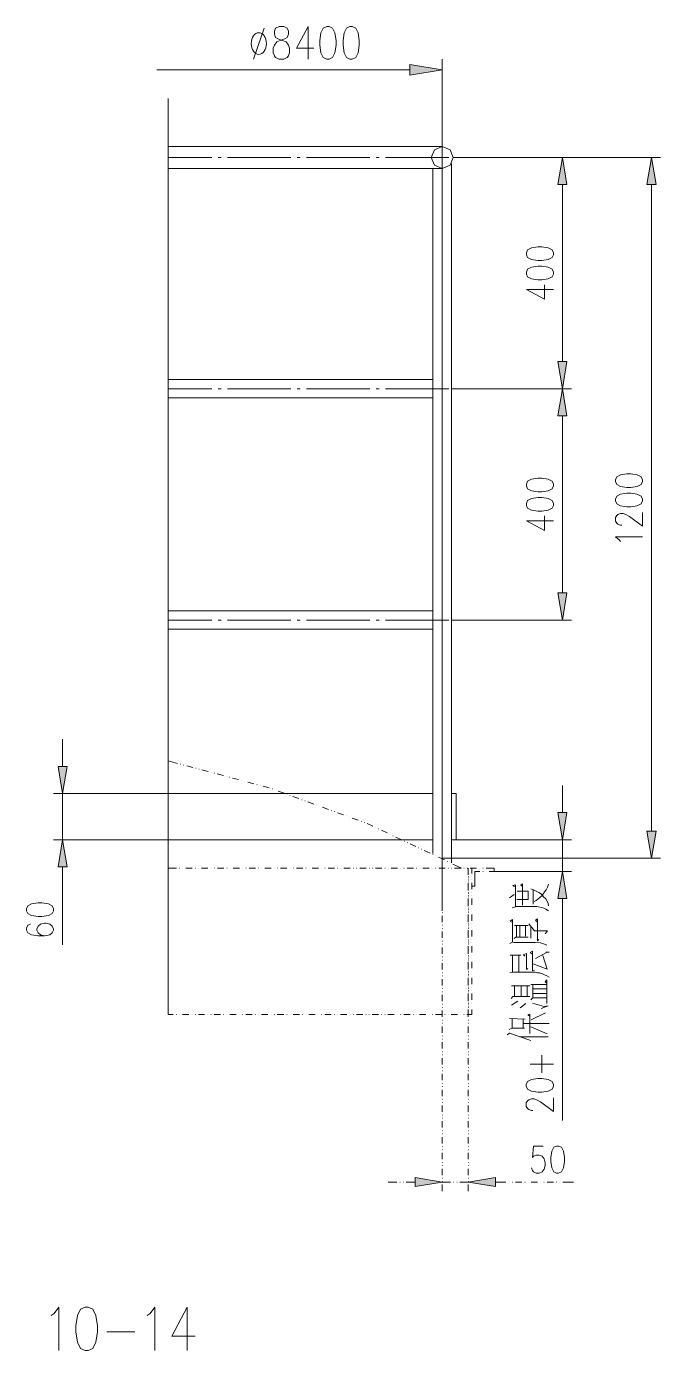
# Model space of a CAD drawing. Header units: millimetres. Extents: x 0 to 829, y 0 to 586.
# Drawn here: x 528.7 to 586.4, y 164.9 to 285.3 of the extents above; entities that cross this region are included whole.
import ezdxf

# ---------------------------------------------------------------- set-up
doc = ezdxf.new("R2010")
doc.units = ezdxf.units.MM

msp = doc.modelspace()

# ---------------------------------------------------------------- hatches: boundary and pattern name
h = msp.add_hatch(color=0)
h.dxf.hatch_style = 2
h.paths.add_polyline_path([(563.569556, 281.820056), (566.525833, 281.326167), (563.569556, 280.832278)])
h = msp.add_hatch(color=0)
h.dxf.hatch_style = 2
h.paths.add_polyline_path([(577.05625, 270.898056), (577.465472, 273.360444), (577.878222, 270.898056)])
h = msp.add_hatch(color=0)
h.dxf.hatch_style = 2
h.paths.add_polyline_path([(585.156028, 270.898056), (585.56525, 273.360444), (585.978, 270.898056)])
h = msp.add_hatch(color=0)
h.dxf.hatch_style = 2
h.paths.add_polyline_path([(577.05625, 254.79375), (577.465472, 252.327833), (577.878222, 254.79375)])
h = msp.add_hatch(color=0)
h.dxf.hatch_style = 2
h.paths.add_polyline_path([(577.05625, 249.865444), (577.465472, 252.327833), (577.878222, 249.865444)])
h = msp.add_hatch(color=0)
h.dxf.hatch_style = 2
h.paths.add_polyline_path([(577.05625, 233.761139), (577.465472, 231.295222), (577.878222, 233.761139)])
h = msp.add_hatch(color=0)
h.dxf.hatch_style = 2
h.paths.add_polyline_path([(531.579667, 217.984917), (531.992417, 215.522528), (532.401639, 217.984917)])
h = msp.add_hatch(color=0)
h.dxf.hatch_style = 2
h.paths.add_polyline_path([(577.049194, 213.779806), (577.461944, 211.313889), (577.871167, 213.779806)])
h = msp.add_hatch(color=0)
h.dxf.hatch_style = 2
h.paths.add_polyline_path([(585.156028, 212.107639), (585.56525, 209.64525), (585.978, 212.107639)])
h = msp.add_hatch(color=0)
h.dxf.hatch_style = 2
h.paths.add_polyline_path([(531.579667, 208.8515), (531.992417, 211.313889), (532.401639, 208.8515)])
h = msp.add_hatch(color=0)
h.dxf.hatch_style = 2
h.paths.add_polyline_path([(577.049194, 205.969306), (577.461944, 208.435222), (577.871167, 205.969306)])
h = msp.add_hatch(color=0)
h.dxf.hatch_style = 2
h.paths.add_polyline_path([(564.059917, 180.586944), (566.525833, 180.177722), (564.059917, 179.764972)])
h = msp.add_hatch(color=0)
h.dxf.hatch_style = 2
h.paths.add_polyline_path([(571.358889, 180.586944), (568.8965, 180.177722), (571.358889, 179.764972)])

# ---------------------------------------------------------------- linework, layer by layer
at = {"color": 0, "lineweight": 0}
for points in [[(550.315694, 285.129111), (549.366722, 282.310417)], [(554.330306, 285.270222), (553.2755, 283.298194), (554.859472, 283.298194)], [(554.330306, 285.270222), (554.330306, 282.310417)], [(566.525833, 274.355278), (566.525833, 282.310417)], [(563.569556, 281.326167), (540.554333, 281.326167)], [(566.525833, 281.230917), (566.525833, 204.861583)], [(541.609139, 278.708556), (541.609139, 195.414194)], [(541.609139, 274.362333), (566.525833, 274.362333)], [(541.609139, 273.360444), (545.56025, 273.360444)], [(546.135278, 273.360444), (546.421028, 273.360444)], [(546.996056, 273.360444), (552.746333, 273.360444)], [(553.321361, 273.360444), (553.610639, 273.360444)], [(554.185667, 273.360444), (559.935944, 273.360444)], [(560.510972, 273.360444), (560.80025, 273.360444)], [(561.375278, 273.360444), (567.125556, 273.360444)], [(567.527722, 273.360444), (586.387222, 273.360444)], [(567.527722, 273.360444), (578.287444, 273.360444)], [(567.700583, 273.360444), (567.986333, 273.360444)], [(568.564889, 273.360444), (572.512472, 273.360444)], [(541.609139, 272.362083), (566.525833, 272.362083)], [(565.686222, 272.362083), (565.686222, 210.065056)], [(567.368972, 272.813639), (567.368972, 209.214861)], [(577.465472, 270.898056), (577.465472, 254.79375)], [(585.56525, 270.898056), (585.56525, 212.107639)], [(574.181111, 261.348361), (575.825056, 260.469944), (575.825056, 261.789333)], [(574.181111, 261.348361), (576.647028, 261.348361)], [(541.609139, 253.170972), (565.686222, 253.170972)], [(541.609139, 252.327833), (545.56025, 252.327833)], [(546.135278, 252.327833), (546.421028, 252.327833)], [(546.996056, 252.327833), (552.746333, 252.327833)], [(553.321361, 252.327833), (553.610639, 252.327833)], [(554.185667, 252.327833), (559.935944, 252.327833)], [(560.510972, 252.327833), (560.80025, 252.327833)], [(561.375278, 252.327833), (567.125556, 252.327833)], [(567.368972, 252.327833), (578.287444, 252.327833)], [(567.368972, 252.327833), (578.287444, 252.327833)], [(567.700583, 252.327833), (567.986333, 252.327833)], [(568.564889, 252.327833), (572.512472, 252.327833)], [(541.609139, 251.488222), (565.686222, 251.488222)], [(577.465472, 249.865444), (577.465472, 233.761139)], [(582.8665, 239.917111), (582.750083, 239.917111), (582.513722, 240.005306), (582.397306, 240.0935), (582.280889, 240.269889), (582.280889, 240.622667), (582.397306, 240.799056), (582.513722, 240.88725), (582.750083, 240.975444), (582.982917, 240.975444), (583.219278, 240.88725), (583.572056, 240.710861), (584.743278, 239.828917), (584.743278, 241.063639)], [(574.181111, 240.31575), (575.825056, 239.437333), (575.825056, 240.756722)], [(574.181111, 240.31575), (576.647028, 240.31575)], [(582.750083, 238.421333), (582.630139, 238.597722), (582.280889, 238.862306), (584.743278, 238.862306)], [(541.609139, 232.138361), (565.686222, 232.138361)], [(541.609139, 231.295222), (545.56025, 231.295222)], [(546.135278, 231.295222), (546.421028, 231.295222)], [(546.996056, 231.295222), (552.746333, 231.295222)], [(553.321361, 231.295222), (553.610639, 231.295222)], [(554.185667, 231.295222), (559.935944, 231.295222)], [(560.510972, 231.295222), (560.80025, 231.295222)], [(561.375278, 231.295222), (567.125556, 231.295222)], [(567.368972, 231.295222), (578.287444, 231.295222)], [(567.700583, 231.295222), (567.986333, 231.295222)], [(568.564889, 231.295222), (572.512472, 231.295222)], [(541.609139, 230.455611), (565.686222, 230.455611)], [(531.992417, 217.984917), (531.992417, 220.450833)], [(542.44875, 218.253028), (541.609139, 218.475278)], [(542.723917, 218.178944), (542.741556, 218.178944)], [(543.002611, 218.104861), (543.02025, 218.104861)], [(543.838694, 217.886139), (543.281306, 218.030778)], [(544.113861, 217.812056), (544.1315, 217.812056)], [(544.392556, 217.737972), (544.410194, 217.737972)], [(545.225111, 217.515722), (544.67125, 217.663889)], [(545.503806, 217.441639), (545.521444, 217.441639)], [(545.7825, 217.367556), (545.800139, 217.367556)], [(546.615056, 217.148833), (546.061194, 217.293472)], [(546.89375, 217.07475), (546.911389, 217.07475)], [(547.172444, 217.000667), (547.190083, 217.000667)], [(548.005, 216.778417), (547.451139, 216.926583)], [(548.283694, 216.704333), (548.301333, 216.704333)], [(548.562389, 216.63025), (548.580028, 216.63025)], [(549.394944, 216.411528), (548.841083, 216.556167)], [(549.673639, 216.337444), (549.691278, 216.337444)], [(549.952333, 216.263361), (549.969972, 216.263361)], [(550.784889, 216.041111), (550.231028, 216.189278)], [(551.056528, 215.942333), (551.074167, 215.942333)], [(551.324639, 215.843556), (551.342278, 215.843556)], [(552.136028, 215.547222), (551.596278, 215.744778)], [(577.461944, 213.779806), (577.461944, 216.245722)], [(541.609139, 215.522528), (531.170444, 215.522528)], [(531.992417, 215.522528), (531.992417, 211.313889)], [(541.609139, 215.522528), (565.686222, 215.522528)], [(552.407667, 215.448444), (552.425306, 215.448444)], [(552.675778, 215.349667), (552.693417, 215.349667)], [(553.487167, 215.053333), (552.947417, 215.250889)], [(553.755278, 214.954556), (553.772917, 214.954556)], [(554.026917, 214.855778), (554.044556, 214.855778)], [(554.838306, 214.562972), (554.298556, 214.760528)], [(555.106417, 214.464194), (555.124056, 214.464194)], [(555.378056, 214.365417), (555.395694, 214.365417)], [(567.368972, 215.522528), (567.788778, 215.522528)], [(567.788778, 215.522528), (567.788778, 211.313889)], [(556.189444, 214.069083), (555.646167, 214.266639)], [(556.457556, 213.970306), (556.475194, 213.970306)], [(556.729194, 213.871528), (556.746833, 213.871528)], [(557.537056, 213.575194), (556.997306, 213.77275)], [(557.808694, 213.476417), (557.826333, 213.476417)], [(558.080333, 213.377639), (558.097972, 213.377639)], [(558.888194, 213.081306), (558.348444, 213.278861)], [(559.159833, 212.982528), (559.177472, 212.982528)], [(559.427944, 212.88375), (559.445583, 212.88375)], [(560.218167, 212.541556), (559.699583, 212.784972)], [(560.479222, 212.418083), (560.496861, 212.418083)], [(560.740278, 212.294611), (560.757917, 212.294611)], [(561.519917, 211.927722), (561.001333, 212.171139)], [(541.609139, 211.313889), (531.170444, 211.313889)], [(541.609139, 211.313889), (565.686222, 211.313889)], [(561.780972, 211.80425), (561.798611, 211.80425)], [(562.0385, 211.680778), (562.056139, 211.680778)], [(562.821667, 211.313889), (562.299556, 211.560833)], [(563.079194, 211.190417), (563.096833, 211.190417)], [(563.34025, 211.066944), (563.357889, 211.066944)], [(564.119889, 210.700056), (563.601306, 210.947)], [(567.368972, 211.313889), (567.788778, 211.313889)], [(567.788778, 211.313889), (578.283917, 211.313889)], [(577.461944, 211.313889), (577.461944, 208.435222)], [(564.380944, 210.576583), (564.398583, 210.576583)], [(564.642, 210.453111), (564.659639, 210.453111)], [(565.421639, 210.086222), (564.899528, 210.333167)], [(565.679167, 209.96275), (565.696806, 209.96275)], [(565.940222, 209.842806), (565.957861, 209.842806)], [(566.719861, 209.472389), (566.201278, 209.719333)], [(566.525833, 209.64525), (586.387222, 209.64525)], [(531.992417, 208.8515), (531.992417, 201.750083)], [(542.339389, 208.735083), (541.609139, 208.735083)], [(542.625139, 208.735083), (542.642778, 208.735083)], [(542.914417, 208.735083), (542.932056, 208.735083)], [(543.775194, 208.735083), (543.200167, 208.735083)], [(544.064472, 208.735083), (544.082111, 208.735083)], [(544.350222, 208.735083), (544.367861, 208.735083)], [(545.214528, 208.735083), (544.6395, 208.735083)], [(545.500278, 208.735083), (545.517917, 208.735083)], [(545.789556, 208.735083), (545.807194, 208.735083)], [(546.650333, 208.735083), (546.075306, 208.735083)], [(546.939611, 208.735083), (546.95725, 208.735083)], [(547.225361, 208.735083), (547.243, 208.735083)], [(548.089667, 208.735083), (547.514639, 208.735083)], [(548.378944, 208.735083), (548.396583, 208.735083)], [(548.664694, 208.735083), (548.682333, 208.735083)], [(549.529, 208.735083), (548.953972, 208.735083)], [(549.81475, 208.735083), (549.832389, 208.735083)], [(550.104028, 208.735083), (550.121667, 208.735083)], [(550.964806, 208.735083), (550.389778, 208.735083)], [(551.254083, 208.735083), (551.271722, 208.735083)], [(551.539833, 208.735083), (551.557472, 208.735083)], [(552.404139, 208.735083), (551.829111, 208.735083)], [(552.689889, 208.735083), (552.707528, 208.735083)], [(552.979167, 208.735083), (552.996806, 208.735083)], [(553.839944, 208.735083), (553.264917, 208.735083)], [(554.129222, 208.735083), (554.146861, 208.735083)], [(554.414972, 208.735083), (554.432611, 208.735083)], [(555.279278, 208.735083), (554.70425, 208.735083)], [(555.565028, 208.735083), (555.582667, 208.735083)], [(555.854306, 208.735083), (555.871944, 208.735083)], [(556.715083, 208.735083), (556.140056, 208.735083)], [(557.004361, 208.735083), (557.022, 208.735083)], [(557.290111, 208.735083), (557.30775, 208.735083)], [(558.154417, 208.735083), (557.579389, 208.735083)], [(558.440167, 208.735083), (558.457806, 208.735083)], [(558.729444, 208.735083), (558.747083, 208.735083)], [(559.59375, 208.735083), (559.018722, 208.735083)], [(559.8795, 208.735083), (559.897139, 208.735083)], [(560.168778, 208.735083), (560.186417, 208.735083)], [(561.029556, 208.735083), (560.454528, 208.735083)], [(561.318833, 208.735083), (561.336472, 208.735083)], [(561.604583, 208.735083), (561.622222, 208.735083)], [(562.468889, 208.735083), (561.893861, 208.735083)], [(562.754639, 208.735083), (562.772278, 208.735083)], [(563.043917, 208.735083), (563.061556, 208.735083)], [(563.904694, 208.735083), (563.329667, 208.735083)], [(564.193972, 208.735083), (564.211611, 208.735083)], [(564.479722, 208.735083), (564.497361, 208.735083)], [(565.344028, 208.735083), (564.769, 208.735083)], [(565.629778, 208.735083), (565.647417, 208.735083)], [(565.919056, 208.735083), (565.936694, 208.735083)], [(566.779833, 208.735083), (566.204806, 208.735083)], [(566.525833, 208.735083), (566.525833, 208.135361)], [(566.980917, 209.348917), (566.998556, 209.348917)], [(567.069111, 208.735083), (567.08675, 208.735083)], [(567.241972, 209.228972), (567.259611, 209.228972)], [(567.354861, 208.735083), (567.3725, 208.735083)], [(568.286194, 208.735083), (567.4995, 209.1055)], [(568.219167, 208.735083), (567.644139, 208.735083)], [(568.504917, 208.735083), (568.522556, 208.735083)], [(568.794194, 208.735083), (568.811833, 208.735083)], [(568.8965, 208.735083), (568.8965, 208.135361)], [(568.8965, 208.735083), (568.8965, 208.255306)], [(569.654972, 208.735083), (569.079944, 208.735083)], [(569.210472, 208.735083), (569.210472, 208.255306)], [(569.940722, 208.435222), (569.492694, 208.435222)], [(569.492694, 208.435222), (569.492694, 207.087611)], [(569.94425, 208.735083), (569.961889, 208.735083)], [(570.226472, 208.435222), (570.244111, 208.435222)], [(570.23, 208.735083), (570.247639, 208.735083)], [(570.51575, 208.435222), (570.533389, 208.435222)], [(571.249528, 208.735083), (570.519278, 208.735083)], [(571.249528, 208.435222), (570.8015, 208.435222)], [(571.249528, 208.735083), (571.249528, 208.435222)], [(571.249528, 208.435222), (578.283917, 208.435222)], [(566.525833, 207.849611), (566.543472, 207.849611)], [(566.525833, 207.560333), (566.543472, 207.560333)], [(566.525833, 207.274583), (566.525833, 206.696028)], [(568.8965, 207.969556), (568.914139, 207.969556)], [(568.8965, 207.849611), (568.914139, 207.849611)], [(568.8965, 207.680278), (568.914139, 207.680278)], [(568.8965, 207.560333), (568.914139, 207.560333)], [(568.8965, 207.394528), (568.8965, 206.8195)], [(568.8965, 207.274583), (568.8965, 206.696028)], [(569.210472, 207.969556), (569.228111, 207.969556)], [(569.210472, 207.680278), (569.228111, 207.680278)], [(569.210472, 207.394528), (569.210472, 206.8195)], [(572.879361, 205.112056), (573.196861, 205.20025), (573.196861, 207.211083), (572.956972, 207.151111), (573.115722, 207.062917)], [(573.824806, 205.376639), (573.824806, 207.299278), (573.669583, 207.182861), (573.824806, 207.062917)], [(574.890194, 205.701194), (575.08775, 205.792917), (575.362917, 206.029278), (575.641611, 206.265639), (575.839167, 206.561972), (575.994389, 206.766583), (576.114333, 207.002944), (576.191944, 207.271056)], [(566.525833, 206.410278), (566.543472, 206.410278)], [(566.525833, 206.121), (566.543472, 206.121)], [(568.8965, 206.530222), (568.914139, 206.530222)], [(568.8965, 206.410278), (568.914139, 206.410278)], [(568.8965, 206.244472), (568.914139, 206.244472)], [(568.8965, 206.121), (568.914139, 206.121)], [(568.8965, 205.955194), (568.8965, 205.380167)], [(569.210472, 207.087611), (569.492694, 207.087611)], [(569.210472, 206.530222), (569.228111, 206.530222)], [(569.210472, 206.244472), (569.228111, 206.244472)], [(569.210472, 205.955194), (569.210472, 205.380167)], [(572.643, 206.029278), (573.076917, 206.325611)], [(573.313278, 205.881111), (574.339861, 205.881111), (574.339861, 206.650167), (573.352083, 206.650167)], [(574.576222, 206.854778), (574.890194, 206.738361), (575.08775, 206.650167), (575.324111, 206.502), (575.560472, 206.353833), (575.719222, 206.145694), (575.955583, 205.941083), (576.075528, 205.732944), (576.153139, 205.524806), (576.191944, 205.288444)], [(574.812583, 205.464833), (574.812583, 206.798333)], [(577.461944, 205.969306), (577.461944, 185.783361)], [(566.525833, 205.83525), (566.525833, 205.260222)], [(566.525833, 204.970944), (566.543472, 204.970944)], [(568.8965, 205.83525), (568.8965, 205.260222)], [(568.8965, 205.094417), (568.914139, 205.094417)], [(568.8965, 204.970944), (568.914139, 204.970944)], [(568.8965, 204.805139), (568.914139, 204.805139)], [(569.210472, 205.094417), (569.228111, 205.094417)], [(569.210472, 204.805139), (569.228111, 204.805139)], [(573.196861, 205.228472), (575.126556, 205.228472), (575.285306, 205.20025), (575.560472, 205.140278), (575.758028, 205.080306), (575.955583, 204.992111), (576.191944, 204.843944)], [(529.057306, 203.626861), (528.820944, 203.538667), (528.704528, 203.274083), (528.704528, 203.097694), (528.820944, 202.833111), (529.173722, 202.66025), (529.759333, 202.572056), (530.348472, 202.572056), (530.817667, 202.66025), (531.0505, 202.833111), (531.170444, 203.097694), (531.170444, 203.185889), (531.0505, 203.450472), (530.817667, 203.626861), (530.464889, 203.715056), (530.348472, 203.715056), (529.995694, 203.626861), (529.759333, 203.450472), (529.642917, 203.185889), (529.642917, 203.097694), (529.759333, 202.833111), (529.995694, 202.66025), (530.348472, 202.572056)], [(566.525833, 204.685194), (566.543472, 204.685194)], [(566.525833, 204.395917), (566.525833, 203.820889)], [(566.525833, 203.535139), (566.543472, 203.535139)], [(568.8965, 204.685194), (568.914139, 204.685194)], [(568.8965, 204.519389), (568.8965, 203.944361)], [(568.8965, 204.395917), (568.8965, 203.820889)], [(568.8965, 203.655083), (568.914139, 203.655083)], [(568.8965, 203.535139), (568.914139, 203.535139)], [(569.210472, 204.519389), (569.210472, 203.944361)], [(569.210472, 203.655083), (569.228111, 203.655083)], [(572.681806, 201.887667), (572.918167, 202.004083), (572.918167, 204.046667), (572.720611, 203.8985), (572.918167, 203.778556)], [(573.115722, 203.513972), (574.339861, 203.513972)], [(574.1035, 202.536778), (574.1035, 203.513972)], [(574.417472, 203.662139), (574.929, 203.04125), (576.114333, 203.04125), (575.877972, 202.744917)], [(575.165361, 202.300417), (575.285306, 202.212222), (575.207694, 202.124028), (575.207694, 204.106639), (575.010139, 203.986694), (575.165361, 203.838528)], [(566.525833, 203.245861), (566.543472, 203.245861)], [(566.525833, 202.960111), (566.525833, 202.385083)], [(568.8965, 203.369333), (568.914139, 203.369333)], [(568.8965, 203.245861), (568.914139, 203.245861)], [(568.8965, 203.080056), (568.8965, 202.505028)], [(568.8965, 202.960111), (568.8965, 202.385083)], [(569.210472, 203.369333), (569.228111, 203.369333)], [(569.210472, 203.080056), (569.210472, 202.505028)], [(573.076917, 202.332167), (573.235667, 202.448583), (574.339861, 202.448583)], [(573.274472, 202.480333), (573.274472, 203.48575)], [(573.588444, 202.480333), (573.588444, 203.48575)], [(574.576222, 202.360389), (574.576222, 203.48575)], [(566.525833, 202.095806), (566.543472, 202.095806)], [(566.525833, 201.810056), (566.543472, 201.810056)], [(566.525833, 201.520778), (566.525833, 200.94575)], [(568.8965, 202.21575), (568.914139, 202.21575)], [(568.8965, 202.095806), (568.914139, 202.095806)], [(568.8965, 201.93), (568.914139, 201.93)], [(568.8965, 201.810056), (568.914139, 201.810056)], [(568.8965, 201.640722), (568.8965, 201.065694)], [(568.8965, 201.520778), (568.8965, 200.94575)], [(569.210472, 202.21575), (569.228111, 202.21575)], [(569.210472, 201.93), (569.228111, 201.93)], [(569.210472, 201.640722), (569.210472, 201.065694)], [(572.999306, 201.975861), (574.576222, 201.975861), (574.971333, 201.975861), (575.207694, 202.004083), (575.482861, 201.947639), (575.839167, 201.827694), (576.033194, 201.7395)], [(574.929, 199.460556), (574.734972, 199.404111), (574.734972, 201.178583), (574.537417, 201.058639), (574.692639, 200.942222)], [(575.010139, 200.525944), (576.075528, 201.090389)], [(575.955583, 201.090389), (576.269556, 201.090389)], [(566.525833, 200.66), (566.543472, 200.66)], [(566.525833, 200.370722), (566.543472, 200.370722)], [(566.525833, 200.084972), (566.525833, 199.509944)], [(568.8965, 200.779944), (568.914139, 200.779944)], [(568.8965, 200.66), (568.914139, 200.66)], [(568.8965, 200.490667), (568.914139, 200.490667)], [(568.8965, 200.370722), (568.914139, 200.370722)], [(568.8965, 200.204917), (568.8965, 199.629889)], [(568.8965, 200.084972), (568.8965, 199.509944)], [(569.210472, 200.779944), (569.228111, 200.779944)], [(569.210472, 200.490667), (569.228111, 200.490667)], [(569.210472, 200.204917), (569.210472, 199.629889)], [(572.720611, 200.822278), (573.669583, 200.822278)], [(572.918167, 199.284167), (572.918167, 200.822278)], [(573.510833, 199.284167), (573.510833, 200.794056)], [(574.301056, 199.608722), (574.181111, 199.520528), (574.181111, 200.970444), (573.905944, 200.8505), (574.061167, 200.734083)], [(574.812583, 200.025), (576.075528, 199.552278), (575.680417, 200.794056)], [(566.525833, 199.220667), (566.543472, 199.220667)], [(566.525833, 198.934917), (566.543472, 198.934917)], [(568.8965, 199.340611), (568.914139, 199.340611)], [(568.8965, 199.220667), (568.914139, 199.220667)], [(568.8965, 199.054861), (568.914139, 199.054861)], [(568.8965, 198.934917), (568.914139, 198.934917)], [(568.8965, 198.765583), (568.8965, 198.190556)], [(569.210472, 199.340611), (569.228111, 199.340611)], [(569.210472, 199.054861), (569.228111, 199.054861)], [(569.210472, 198.765583), (569.210472, 198.190556)], [(572.681806, 199.195972), (572.999306, 199.255944), (574.971333, 199.255944), (575.165361, 199.224194), (575.362917, 199.195972), (575.641611, 199.107778), (575.839167, 199.019583), (576.033194, 198.927861), (576.269556, 198.811444)], [(566.525833, 198.645639), (566.525833, 198.070611)], [(566.525833, 197.784861), (566.543472, 197.784861)], [(566.525833, 197.495583), (566.543472, 197.495583)], [(568.8965, 198.645639), (568.8965, 198.070611)], [(568.8965, 197.904806), (568.914139, 197.904806)], [(568.8965, 197.784861), (568.914139, 197.784861)], [(568.8965, 197.615528), (568.914139, 197.615528)], [(568.8965, 197.495583), (568.914139, 197.495583)], [(569.210472, 197.904806), (569.228111, 197.904806)], [(569.210472, 197.615528), (569.228111, 197.615528)], [(572.80175, 196.888806), (572.956972, 197.065194), (574.495083, 197.065194), (574.258722, 197.065194), (574.258722, 198.014167), (574.495083, 198.014167), (572.840556, 198.014167), (573.115722, 198.014167), (573.115722, 197.096944)], [(573.708389, 197.096944), (573.708389, 197.982417)], [(574.576222, 196.768861), (574.773778, 196.948778), (576.033194, 196.948778), (576.033194, 196.416083), (576.033194, 198.575083), (575.877972, 198.398694), (576.033194, 198.27875)], [(576.033194, 197.333306), (574.773778, 197.333306), (574.773778, 196.917028), (574.773778, 198.158806), (576.033194, 198.158806), (574.576222, 198.158806), (574.812583, 198.158806)], [(574.773778, 197.746056), (576.033194, 197.746056)], [(566.525833, 197.209833), (566.525833, 196.634806)], [(566.525833, 196.345528), (566.543472, 196.345528)], [(568.8965, 197.329778), (568.8965, 196.75475)], [(568.8965, 197.209833), (568.8965, 196.634806)], [(568.8965, 196.465472), (568.914139, 196.465472)], [(568.8965, 196.345528), (568.914139, 196.345528)], [(569.210472, 197.329778), (569.210472, 196.75475)], [(569.210472, 196.465472), (569.228111, 196.465472)], [(572.840556, 196.267917), (573.390889, 196.624222)], [(573.630778, 196.031556), (574.142306, 196.416083)], [(575.521667, 195.971583), (576.153139, 196.207944), (575.796833, 196.147972), (574.734972, 196.444306)], [(541.609139, 195.414194), (542.039528, 195.414194)], [(542.325278, 195.414194), (542.342917, 195.414194)], [(542.614556, 195.414194), (542.632194, 195.414194)], [(542.900306, 195.414194), (543.475333, 195.414194)], [(543.764611, 195.414194), (543.78225, 195.414194)], [(544.050361, 195.414194), (544.068, 195.414194)], [(544.339639, 195.414194), (544.914667, 195.414194)], [(545.200417, 195.414194), (545.218056, 195.414194)], [(545.489694, 195.414194), (545.507333, 195.414194)], [(545.775444, 195.414194), (546.350472, 195.414194)], [(546.63975, 195.414194), (546.657389, 195.414194)], [(546.9255, 195.414194), (546.943139, 195.414194)], [(547.214778, 195.414194), (547.789806, 195.414194)], [(548.075556, 195.414194), (548.093194, 195.414194)], [(548.364833, 195.414194), (548.382472, 195.414194)], [(548.650583, 195.414194), (549.225611, 195.414194)], [(549.514889, 195.414194), (549.532528, 195.414194)], [(549.800639, 195.414194), (549.818278, 195.414194)], [(550.089917, 195.414194), (550.664944, 195.414194)], [(550.950694, 195.414194), (550.968333, 195.414194)], [(551.239972, 195.414194), (551.257611, 195.414194)], [(551.525722, 195.414194), (552.104278, 195.414194)], [(552.390028, 195.414194), (552.407667, 195.414194)], [(552.679306, 195.414194), (552.696944, 195.414194)], [(552.965056, 195.414194), (553.540083, 195.414194)], [(553.829361, 195.414194), (553.847, 195.414194)], [(554.115111, 195.414194), (554.13275, 195.414194)], [(554.404389, 195.414194), (554.979417, 195.414194)], [(555.265167, 195.414194), (555.282806, 195.414194)], [(555.554444, 195.414194), (555.572083, 195.414194)], [(555.840194, 195.414194), (556.415222, 195.414194)], [(556.7045, 195.414194), (556.722139, 195.414194)], [(556.99025, 195.414194), (557.007889, 195.414194)], [(557.279528, 195.414194), (557.854556, 195.414194)], [(558.140306, 195.414194), (558.157944, 195.414194)], [(558.429583, 195.414194), (558.447222, 195.414194)], [(558.715333, 195.414194), (559.290361, 195.414194)], [(559.579639, 195.414194), (559.597278, 195.414194)], [(559.865389, 195.414194), (559.883028, 195.414194)], [(560.154667, 195.414194), (560.729694, 195.414194)], [(561.015444, 195.414194), (561.033083, 195.414194)], [(561.304722, 195.414194), (561.322361, 195.414194)], [(561.590472, 195.414194), (562.1655, 195.414194)], [(562.454778, 195.414194), (562.472417, 195.414194)], [(562.740528, 195.414194), (562.758167, 195.414194)], [(563.029806, 195.414194), (563.604833, 195.414194)], [(563.894111, 195.414194), (563.91175, 195.414194)], [(564.179861, 195.414194), (564.1975, 195.414194)], [(564.469139, 195.414194), (565.044167, 195.414194)], [(565.329917, 195.414194), (565.347556, 195.414194)], [(565.619194, 195.414194), (565.636833, 195.414194)], [(565.904944, 195.414194), (566.479972, 195.414194)], [(566.525833, 196.059778), (566.543472, 196.059778)], [(566.525833, 195.7705), (566.525833, 195.195472)], [(566.76925, 195.414194), (566.786889, 195.414194)], [(567.055, 195.414194), (567.072639, 195.414194)], [(567.344278, 195.414194), (567.919306, 195.414194)], [(568.205056, 195.414194), (568.222694, 195.414194)], [(568.494333, 195.414194), (568.511972, 195.414194)], [(568.780083, 195.414194), (569.210472, 195.414194)], [(568.8965, 196.179722), (568.914139, 196.179722)], [(568.8965, 196.059778), (568.914139, 196.059778)], [(568.8965, 195.890444), (568.8965, 195.414194)], [(568.8965, 195.7705), (568.8965, 195.195472)], [(569.210472, 196.179722), (569.228111, 196.179722)], [(569.210472, 195.890444), (569.210472, 195.414194)], [(574.495083, 193.692639), (574.495083, 195.438889), (574.301056, 195.378917), (574.456278, 195.290722)], [(574.615028, 194.937944), (575.916778, 195.587056)], [(566.525833, 194.906194), (566.543472, 194.906194)], [(566.525833, 194.620444), (566.543472, 194.620444)], [(566.525833, 194.331167), (566.525833, 193.756139)], [(568.8965, 194.906194), (568.914139, 194.906194)], [(568.8965, 194.620444), (568.914139, 194.620444)], [(568.8965, 194.331167), (568.8965, 193.756139)], [(572.604194, 194.048944), (572.879361, 194.168889), (574.022361, 194.168889)], [(572.643, 195.054361), (574.061167, 194.994389)], [(572.879361, 194.137139), (572.879361, 195.054361)], [(573.905944, 194.137139), (573.905944, 194.994389)], [(573.94475, 194.609861), (576.269556, 194.609861)], [(574.576222, 194.285306), (576.075528, 193.664417)], [(566.525833, 193.470389), (566.543472, 193.470389)], [(566.525833, 193.181111), (566.543472, 193.181111)], [(566.525833, 192.895361), (566.525833, 192.320333)], [(568.8965, 193.470389), (568.914139, 193.470389)], [(568.8965, 193.181111), (568.914139, 193.181111)], [(568.8965, 192.895361), (568.8965, 192.320333)], [(572.445444, 193.576222), (572.643, 193.724389), (574.576222, 193.043528)], [(573.588444, 193.399833), (576.153139, 193.399833)], [(566.525833, 192.031056), (566.543472, 192.031056)], [(566.525833, 191.745306), (566.543472, 191.745306)], [(566.525833, 191.456028), (566.525833, 190.881)], [(568.8965, 192.031056), (568.914139, 192.031056)], [(568.8965, 191.745306), (568.914139, 191.745306)], [(568.8965, 191.456028), (568.8965, 190.881)], [(575.581639, 190.126056), (575.581639, 191.710028)], [(566.525833, 190.59525), (566.543472, 190.59525)], [(566.525833, 190.305972), (566.543472, 190.305972)], [(568.8965, 190.59525), (568.914139, 190.59525)], [(568.8965, 190.305972), (568.914139, 190.305972)], [(574.526833, 190.916278), (576.639972, 190.916278)], [(566.525833, 190.020222), (566.525833, 189.445194)], [(566.525833, 189.155917), (566.543472, 189.155917)], [(568.8965, 190.020222), (568.8965, 189.445194)], [(568.8965, 189.155917), (568.914139, 189.155917)], [(566.525833, 188.870167), (566.543472, 188.870167)], [(566.525833, 188.580889), (566.525833, 188.005861)], [(568.8965, 188.870167), (568.914139, 188.870167)], [(568.8965, 188.580889), (568.8965, 188.005861)], [(574.759667, 186.693528), (574.64325, 186.693528), (574.410417, 186.778194), (574.290472, 186.866389), (574.174056, 187.042778), (574.174056, 187.395556), (574.290472, 187.571944), (574.410417, 187.660139), (574.64325, 187.748333), (574.879611, 187.748333), (575.112444, 187.660139), (575.465222, 187.48375), (576.639972, 186.605333), (576.639972, 187.836528)], [(566.525833, 187.720111), (566.543472, 187.720111)], [(566.525833, 187.430833), (566.543472, 187.430833)], [(566.525833, 187.145083), (566.525833, 186.570056)], [(568.8965, 187.720111), (568.914139, 187.720111)], [(568.8965, 187.430833), (568.914139, 187.430833)], [(568.8965, 187.145083), (568.8965, 186.570056)], [(566.525833, 186.280778), (566.543472, 186.280778)], [(566.525833, 185.995028), (566.543472, 185.995028)], [(566.525833, 185.70575), (566.525833, 185.130722)], [(568.8965, 186.280778), (568.914139, 186.280778)], [(568.8965, 185.995028), (568.914139, 185.995028)], [(568.8965, 185.70575), (568.8965, 185.130722)], [(566.525833, 184.844972), (566.543472, 184.844972)], [(566.525833, 184.555694), (566.543472, 184.555694)], [(566.525833, 184.269944), (566.525833, 183.691389)], [(568.8965, 184.844972), (568.914139, 184.844972)], [(568.8965, 184.555694), (568.914139, 184.555694)], [(568.8965, 184.269944), (568.8965, 183.691389)], [(566.525833, 183.405639), (566.543472, 183.405639)], [(566.525833, 183.116361), (566.543472, 183.116361)], [(568.8965, 183.405639), (568.914139, 183.405639)], [(568.8965, 183.116361), (568.914139, 183.116361)], [(575.701583, 183.462083), (574.823167, 183.462083), (574.734972, 182.407278), (574.823167, 182.523694), (575.08775, 182.643639), (575.352333, 182.643639), (575.613389, 182.523694), (575.789778, 182.290861), (575.877972, 181.938083), (575.877972, 181.701722), (575.789778, 181.352472), (575.613389, 181.116111), (575.352333, 180.999694), (575.08775, 180.999694), (574.823167, 181.116111), (574.734972, 181.232528), (574.646778, 181.468889)], [(566.525833, 182.830611), (566.525833, 182.255583)], [(566.525833, 181.966306), (566.543472, 181.966306)], [(568.8965, 182.830611), (568.8965, 182.255583)], [(568.8965, 181.966306), (568.914139, 181.966306)], [(566.525833, 181.680556), (566.543472, 181.680556)], [(566.525833, 181.391278), (566.525833, 180.81625)], [(568.8965, 181.680556), (568.914139, 181.680556)], [(568.8965, 181.391278), (568.8965, 180.81625)], [(562.398333, 180.177722), (561.597528, 180.177722)], [(562.684083, 180.177722), (562.701722, 180.177722)], [(562.973361, 180.177722), (562.991, 180.177722)], [(564.059917, 180.177722), (563.259111, 180.177722)], [(566.525833, 180.5305), (566.543472, 180.5305)], [(566.525833, 180.241222), (566.543472, 180.241222)], [(566.525833, 180.177722), (567.280778, 180.177722)], [(566.525833, 179.955472), (566.525833, 179.35575)], [(567.566528, 180.177722), (567.584167, 180.177722)], [(567.855806, 180.177722), (567.873444, 180.177722)], [(568.141556, 180.177722), (568.8965, 180.177722)], [(568.8965, 180.5305), (568.914139, 180.5305)], [(568.8965, 180.241222), (568.914139, 180.241222)], [(568.8965, 179.955472), (568.8965, 179.35575)], [(571.358889, 180.177722), (572.321972, 180.177722)], [(572.61125, 180.177722), (572.628889, 180.177722)], [(572.897, 180.177722), (572.914639, 180.177722)], [(573.186278, 180.177722), (573.761306, 180.177722)], [(574.047056, 180.177722), (574.064694, 180.177722)], [(574.336333, 180.177722), (574.353972, 180.177722)], [(574.622083, 180.177722), (575.197111, 180.177722)], [(575.486389, 180.177722), (575.504028, 180.177722)], [(575.772139, 180.177722), (575.789778, 180.177722)], [(576.061417, 180.177722), (576.636444, 180.177722)], [(576.922194, 180.177722), (576.939833, 180.177722)], [(577.211472, 180.177722), (577.229111, 180.177722)], [(577.497222, 180.177722), (578.460306, 180.177722)], [(530.944667, 168.056278), (531.226889, 168.24325), (531.646694, 168.807694), (531.646694, 164.863639)], [(539.675917, 168.056278), (539.958139, 168.24325), (540.381472, 168.807694), (540.381472, 164.863639)], [(543.33775, 168.807694), (541.930167, 166.175972), (544.043306, 166.175972)], [(543.33775, 168.807694), (543.33775, 164.863639)], [(536.014083, 166.553444), (538.550556, 166.553444)]]:
    msp.add_lwpolyline(points, dxfattribs=at)
for points in [[(551.691528, 285.270222), (551.374028, 285.129111), (551.268194, 284.846889), (551.268194, 284.564667), (551.374028, 284.282444), (551.585694, 284.141333), (552.009028, 284.00375), (552.323, 283.862639), (552.534667, 283.580417), (552.6405, 283.298194), (552.6405, 282.874861), (552.534667, 282.592639), (552.428833, 282.451528), (552.111333, 282.310417), (551.691528, 282.310417), (551.374028, 282.451528), (551.268194, 282.592639), (551.162361, 282.874861), (551.162361, 283.298194), (551.268194, 283.580417), (551.479861, 283.862639), (551.797361, 284.00375), (552.217167, 284.141333), (552.428833, 284.282444), (552.534667, 284.564667), (552.534667, 284.846889), (552.428833, 285.129111), (552.111333, 285.270222)], [(556.020111, 285.270222), (555.706139, 285.129111), (555.494472, 284.705778), (555.388639, 284.00375), (555.388639, 283.580417), (555.494472, 282.874861), (555.706139, 282.451528), (556.020111, 282.310417), (556.231778, 282.310417), (556.549278, 282.451528), (556.760944, 282.874861), (556.866778, 283.580417), (556.866778, 284.00375), (556.760944, 284.705778), (556.549278, 285.129111), (556.231778, 285.270222)], [(558.13325, 285.270222), (557.81575, 285.129111), (557.607611, 284.705778), (557.501778, 284.00375), (557.501778, 283.580417), (557.607611, 282.874861), (557.81575, 282.451528), (558.13325, 282.310417), (558.344917, 282.310417), (558.662417, 282.451528), (558.874083, 282.874861), (558.979917, 283.580417), (558.979917, 284.00375), (558.874083, 284.705778), (558.662417, 285.129111), (558.344917, 285.270222)], [(563.569556, 281.820056), (566.525833, 281.326167), (563.569556, 280.832278)], [(565.531, 273.356917), (565.823806, 274.062472), (566.529361, 274.355278), (567.234917, 274.062472), (567.527722, 273.356917), (567.234917, 272.651361), (566.529361, 272.358556), (565.823806, 272.651361)], [(577.05625, 270.898056), (577.465472, 273.360444), (577.878222, 270.898056)], [(585.156028, 270.898056), (585.56525, 273.360444), (585.978, 270.898056)], [(574.181111, 264.516306), (574.297528, 264.25525), (574.650306, 264.078861), (575.235917, 263.990667), (575.588694, 263.990667), (576.177833, 264.078861), (576.527083, 264.25525), (576.647028, 264.516306), (576.647028, 264.692694), (576.527083, 264.957278), (576.177833, 265.133667), (575.588694, 265.221861), (575.235917, 265.221861), (574.650306, 265.133667), (574.297528, 264.957278), (574.181111, 264.692694)], [(574.181111, 262.755944), (574.297528, 262.491361), (574.650306, 262.3185), (575.235917, 262.230306), (575.588694, 262.230306), (576.177833, 262.3185), (576.527083, 262.491361), (576.647028, 262.755944), (576.647028, 262.932333), (576.527083, 263.196917), (576.177833, 263.373306), (575.588694, 263.4615), (575.235917, 263.4615), (574.650306, 263.373306), (574.297528, 263.196917), (574.181111, 262.932333)], [(577.05625, 254.79375), (577.465472, 252.327833), (577.878222, 254.79375)], [(577.05625, 249.865444), (577.465472, 252.327833), (577.878222, 249.865444)], [(582.280889, 243.878806), (582.397306, 243.614222), (582.750083, 243.437833), (583.335694, 243.349639), (583.688472, 243.349639), (584.274083, 243.437833), (584.626861, 243.614222), (584.743278, 243.878806), (584.743278, 244.055194), (584.626861, 244.319778), (584.274083, 244.496167), (583.688472, 244.584361), (583.335694, 244.584361), (582.750083, 244.496167), (582.397306, 244.319778), (582.280889, 244.055194)], [(574.181111, 243.483694), (574.297528, 243.219111), (574.650306, 243.04625), (575.235917, 242.958056), (575.588694, 242.958056), (576.177833, 243.04625), (576.527083, 243.219111), (576.647028, 243.483694), (576.647028, 243.660083), (576.527083, 243.924667), (576.177833, 244.101056), (575.588694, 244.18925), (575.235917, 244.18925), (574.650306, 244.101056), (574.297528, 243.924667), (574.181111, 243.660083)], [(574.181111, 241.723333), (574.297528, 241.45875), (574.650306, 241.285889), (575.235917, 241.197694), (575.588694, 241.197694), (576.177833, 241.285889), (576.527083, 241.45875), (576.647028, 241.723333), (576.647028, 241.899722), (576.527083, 242.164306), (576.177833, 242.340694), (575.588694, 242.428889), (575.235917, 242.428889), (574.650306, 242.340694), (574.297528, 242.164306), (574.181111, 241.899722)], [(582.280889, 242.118444), (582.397306, 241.853861), (582.750083, 241.677472), (583.335694, 241.589278), (583.688472, 241.589278), (584.274083, 241.677472), (584.626861, 241.853861), (584.743278, 242.118444), (584.743278, 242.294833), (584.626861, 242.559417), (584.274083, 242.735806), (583.688472, 242.824), (583.335694, 242.824), (582.750083, 242.735806), (582.397306, 242.559417), (582.280889, 242.294833)], [(577.05625, 233.761139), (577.465472, 231.295222), (577.878222, 233.761139)], [(531.579667, 217.984917), (531.992417, 215.522528), (532.401639, 217.984917)], [(577.049194, 213.779806), (577.461944, 211.313889), (577.871167, 213.779806)], [(585.156028, 212.107639), (585.56525, 209.64525), (585.978, 212.107639)], [(531.579667, 208.8515), (531.992417, 211.313889), (532.401639, 208.8515)], [(577.049194, 205.969306), (577.461944, 208.435222), (577.871167, 205.969306)], [(528.704528, 204.858056), (528.820944, 204.597), (529.173722, 204.420611), (529.759333, 204.332417), (530.112111, 204.332417), (530.70125, 204.420611), (531.0505, 204.597), (531.170444, 204.858056), (531.170444, 205.034444), (531.0505, 205.299028), (530.70125, 205.475417), (530.112111, 205.563611), (529.759333, 205.563611), (529.173722, 205.475417), (528.820944, 205.299028), (528.704528, 205.034444)], [(574.174056, 188.891333), (574.290472, 188.62675), (574.64325, 188.453889), (575.232389, 188.365694), (575.581639, 188.365694), (576.170778, 188.453889), (576.523556, 188.62675), (576.639972, 188.891333), (576.639972, 189.067722), (576.523556, 189.332306), (576.170778, 189.508694), (575.581639, 189.596889), (575.232389, 189.596889), (574.64325, 189.508694), (574.290472, 189.332306), (574.174056, 189.067722)], [(576.936306, 183.462083), (576.671722, 183.345667), (576.495333, 182.992889), (576.407139, 182.407278), (576.407139, 182.0545), (576.495333, 181.468889), (576.671722, 181.116111), (576.936306, 180.999694), (577.112694, 180.999694), (577.37375, 181.116111), (577.550139, 181.468889), (577.638333, 182.0545), (577.638333, 182.407278), (577.550139, 182.992889), (577.37375, 183.345667), (577.112694, 183.462083)], [(564.059917, 180.586944), (566.525833, 180.177722), (564.059917, 179.764972)], [(571.358889, 180.586944), (568.8965, 180.177722), (571.358889, 179.764972)], [(534.042056, 168.807694), (533.618722, 168.620722), (533.3365, 168.056278), (533.195389, 167.117889), (533.195389, 166.553444), (533.3365, 165.615056), (533.618722, 165.050611), (534.042056, 164.863639), (534.324278, 164.863639), (534.747611, 165.050611), (535.026306, 165.615056), (535.167417, 166.553444), (535.167417, 167.117889), (535.026306, 168.056278), (534.747611, 168.620722), (534.324278, 168.807694)]]:
    msp.add_lwpolyline(points, close=True, dxfattribs=at)
msp.add_ellipse((549.841208, 283.719764), major_axis=(0, 0.986014), ratio=0.695886, start_param=0, end_param=6.283185, dxfattribs=at)

doc.saveas('drawing.dxf')
